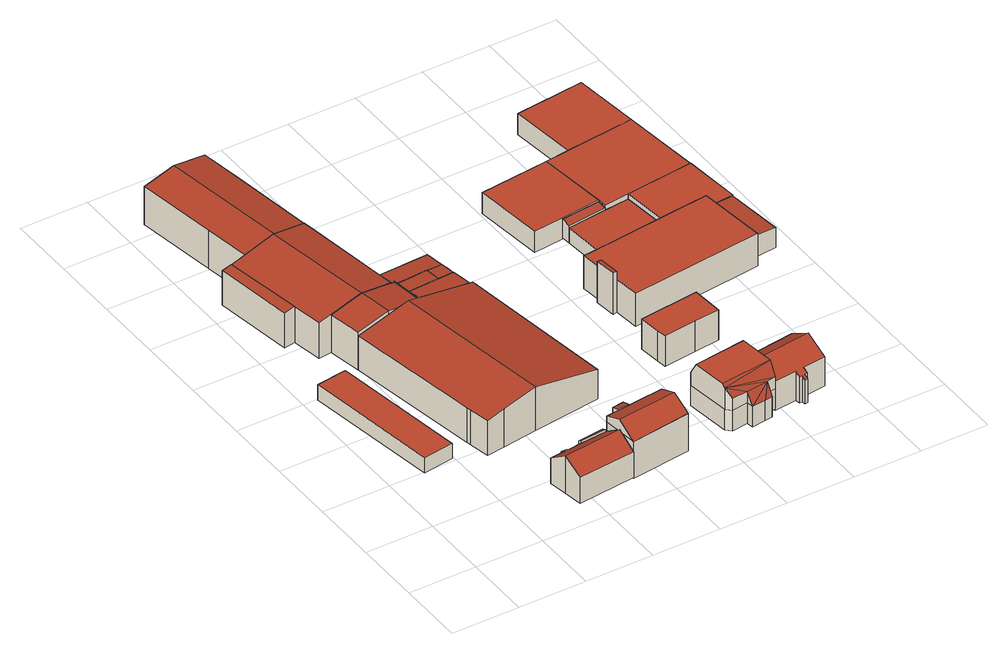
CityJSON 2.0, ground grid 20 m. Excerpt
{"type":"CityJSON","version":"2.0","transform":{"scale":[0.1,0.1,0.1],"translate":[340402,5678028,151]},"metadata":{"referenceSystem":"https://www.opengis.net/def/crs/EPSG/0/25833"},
"CityObjects":{
"building1":{"type":"Building","attributes":{"Dachtyp_tdc":"tdcPolyFlatRoof","Gemeindeschluessel":14729160,"Dachneigung":0,"QualitaetDacherkennung":63,"Geometrietyp2DReferenz":"3000","function":"31001_2000","roofType":"1000","measuredHeight":4.78},"geometry":[{"type":"MultiSurface","lod":"2","boundaries":[[[0,1,2,3]],[[1,4,5,2]],[[4,6,7,5]],[[6,0,3,7]],[[6,4,1,0]],[[3,2,5,7]]],"semantics":{"surfaces":[{"type":"WallSurface"},{"type":"RoofSurface"},{"type":"GroundSurface"}],"values":[0,0,0,0,1,2]}}]},
"building2":{"type":"Building","attributes":{"Gemeindeschluessel":14729160,"Geometrietyp2DReferenz":"3000","function":"31001_9998","roofType":"9999"},"children":["building2-1","building2-2"]},
"building2-1":{"type":"BuildingPart","attributes":{"Dachtyp_tdc":"tdcPolyFlatRoof","Dachneigung":27.94,"QualitaetDacherkennung":47,"Geometrietyp2DReferenz":"3000","roofType":"2100","measuredHeight":8.66},"parents":["building2"],"geometry":[{"type":"MultiSurface","lod":"2","boundaries":[[[8,9,10,11,12]],[[9,13,14,10]],[[13,15,16,17,14]],[[15,13,9,8]],[[11,10,14,17]],[[12,16,15,8]],[[12,11,17,16]]],"semantics":{"surfaces":[{"type":"WallSurface"},{"type":"RoofSurface"},{"type":"GroundSurface"},{"type":"ClosureSurface"}],"values":[0,0,0,1,2,0,3]}}]},
"building2-2":{"type":"BuildingPart","attributes":{"Dachtyp_tdc":"tdcGableRoof","Dachneigung":34.64,"QualitaetDacherkennung":66,"Geometrietyp2DReferenz":"3000","roofType":"3100","measuredHeight":11.89},"parents":["building2"],"geometry":[{"type":"MultiSurface","lod":"2","boundaries":[[[18,19,20,21]],[[19,22,23,20]],[[22,12,11,23]],[[16,24,25,17]],[[24,26,27,25]],[[26,28,29,27]],[[28,30,31,29]],[[30,32,33,31]],[[32,34,35,33]],[[34,36,37,35]],[[36,18,21,37]],[[32,30,28,26]],[[26,24,16,12,22,19,18,36,34,32]],[[21,20,23,11,17,25,27,29,31,33,35,37]],[[16,17,11,12]]],"semantics":{"surfaces":[{"type":"WallSurface"},{"type":"RoofSurface"},{"type":"GroundSurface"},{"type":"ClosureSurface"}],"values":[0,0,0,0,0,0,0,0,0,0,0,1,1,2,3]}}]},
"building3":{"type":"Building","attributes":{"Gemeindeschluessel":14729160,"Geometrietyp2DReferenz":"3000","function":"31001_9998","roofType":"9999"},"children":["building3-1","building3-2","building3-3"]},
"building3-1":{"type":"BuildingPart","attributes":{"Dachtyp_tdc":"tdcPolyFlatRoof","Dachneigung":17.37,"QualitaetDacherkennung":80,"Geometrietyp2DReferenz":"3000","roofType":"2100","measuredHeight":13.65},"parents":["building3"],"geometry":[{"type":"MultiSurface","lod":"2","boundaries":[[[38,39,40,41,42,43]],[[39,44,45,40]],[[44,46,47,48,49,45]],[[46,44,39,38]],[[41,40,45,49]],[[43,47,46,38]],[[42,41,49,48]],[[42,48,47,43]]],"semantics":{"surfaces":[{"type":"WallSurface"},{"type":"RoofSurface"},{"type":"GroundSurface"},{"type":"ClosureSurface"}],"values":[0,0,0,1,2,0,3,3]}}]},
"building3-2":{"type":"BuildingPart","attributes":{"Dachtyp_tdc":"tdcGableRoof","Dachneigung":34.06,"QualitaetDacherkennung":58,"Geometrietyp2DReferenz":"3000","roofType":"3100","measuredHeight":15.3},"parents":["building3"],"geometry":[{"type":"MultiSurface","lod":"2","boundaries":[[[50,51,52,53]],[[51,42,41,52]],[[48,54,55,56,49]],[[57,58,59,60,61]],[[58,50,53,59]],[[62,63,64,50]],[[65,47,43,66,64,63,67]],[[54,65,67,57]],[[57,67,63,62,58]],[[51,66,43,42]],[[50,64,66,51]],[[48,47,65,54]],[[58,62,50]],[[53,52,41,49,56,60,59]],[[49,41,42,48]],[[61,55,54,57]],[[61,60,56,55]],[[42,43,47,48]]],"semantics":{"surfaces":[{"type":"WallSurface"},{"type":"RoofSurface"},{"type":"GroundSurface"},{"type":"ClosureSurface"}],"values":[0,0,0,0,0,1,1,0,0,0,0,0,0,2,3,0,3,3]}}]},
"building3-3":{"type":"BuildingPart","attributes":{"Dachtyp_tdc":"tdcFreeFormRoof","Dachneigung":41.33,"QualitaetDacherkennung":9,"Geometrietyp2DReferenz":"3000","roofType":"5000","measuredHeight":11.77},"parents":["building3"],"geometry":[{"type":"MultiSurface","lod":"2","boundaries":[[[68,61,60,69]],[[55,70,71,56]],[[70,68,69,71]],[[72,70,55]],[[73,72,55,61]],[[73,61,68]],[[72,73,68,70]],[[69,60,56,71]],[[56,60,61,55]]],"semantics":{"surfaces":[{"type":"WallSurface"},{"type":"RoofSurface"},{"type":"GroundSurface"},{"type":"ClosureSurface"}],"values":[0,0,0,1,1,0,1,2,3]}}]},
"building4":{"type":"Building","attributes":{"Gemeindeschluessel":14729160,"Geometrietyp2DReferenz":"3000","function":"31001_2000","roofType":"9999"},"children":["building4-1","building4-2","building4-3","building4-4","building4-5","building4-6","building4-7"]},
"building4-1":{"type":"BuildingPart","attributes":{"Dachtyp_tdc":"tdcGableRoof","Dachneigung":10.32,"QualitaetDacherkennung":66,"Geometrietyp2DReferenz":"3000","roofType":"3100","measuredHeight":13.75},"parents":["building4"],"geometry":[{"type":"MultiSurface","lod":"2","boundaries":[[[74,75,76,77,78]],[[79,80,81,82,83]],[[80,84,85,81]],[[86,87,88,89,90]],[[91,92,93,94,95]],[[92,74,78,93]],[[96,87,86,84,80,79,97,98]],[[98,75,74,92,91,96]],[[78,77,99,100,101,82,81,85,90,89,102,103,94,93]],[[104,105,76,75,98]],[[100,99,105,104]],[[99,77,76,105]],[[97,106,104,98]],[[100,104,106,101]],[[83,106,97,79]],[[83,82,101,106]],[[86,90,85,84]],[[107,88,87,96]],[[102,89,88,107]],[[91,95,108,107,96]],[[95,94,103,108]],[[108,103,102,107]]],"semantics":{"surfaces":[{"type":"WallSurface"},{"type":"RoofSurface"},{"type":"GroundSurface"},{"type":"ClosureSurface"}],"values":[0,0,0,0,0,0,1,1,2,0,3,3,0,3,0,3,3,0,3,0,3,3]}}]},
"building4-2":{"type":"BuildingPart","attributes":{"Dachtyp_tdc":"tdcPolyFlatRoof","Dachneigung":3.78,"QualitaetDacherkennung":76,"Geometrietyp2DReferenz":"3000","roofType":"2100","measuredHeight":10.81},"parents":["building4"],"geometry":[{"type":"MultiSurface","lod":"2","boundaries":[[[109,110,111,112,113]],[[110,114,115,111]],[[114,116,117,118,115]],[[114,110,109,116]],[[118,112,111,115]],[[109,113,117,116]],[[113,112,118,117]]],"semantics":{"surfaces":[{"type":"WallSurface"},{"type":"RoofSurface"},{"type":"GroundSurface"},{"type":"ClosureSurface"}],"values":[0,0,0,1,2,0,3]}}]},
"building4-3":{"type":"BuildingPart","attributes":{"Dachtyp_tdc":"tdcPolyFlatRoof","Dachneigung":7.56,"QualitaetDacherkennung":88,"Geometrietyp2DReferenz":"3000","roofType":"2100","measuredHeight":11.31},"parents":["building4"],"geometry":[{"type":"MultiSurface","lod":"2","boundaries":[[[119,120,86,90,121]],[[122,123,124,85,84]],[[123,119,121,124]],[[123,122,120,119]],[[121,90,85,124]],[[84,86,120,122]],[[84,85,90,86]]],"semantics":{"surfaces":[{"type":"WallSurface"},{"type":"RoofSurface"},{"type":"GroundSurface"},{"type":"ClosureSurface"}],"values":[0,0,0,1,2,0,3]}}]},
"building4-4":{"type":"BuildingPart","attributes":{"Dachtyp_tdc":"tdcGableRoof","Dachneigung":12.42,"QualitaetDacherkennung":21,"Geometrietyp2DReferenz":"3000","roofType":"3100","measuredHeight":13.73},"parents":["building4"],"geometry":[{"type":"MultiSurface","lod":"2","boundaries":[[[125,126,127,128]],[[126,129,130,127]],[[131,132,133,134,135]],[[132,136,137,133]],[[136,138,139,137]],[[138,140,141,139]],[[140,142,143,141]],[[142,144,145,143]],[[144,125,128,145]],[[140,138,136,132,131,146]],[[146,147,148,129,126,125,144,142,140]],[[128,127,130,149,150,134,133,137,139,141,143,145]],[[151,147,146]],[[150,149,148,147,151]],[[149,130,129,148]],[[131,135,151,146]],[[150,151,135,134]]],"semantics":{"surfaces":[{"type":"WallSurface"},{"type":"RoofSurface"},{"type":"GroundSurface"},{"type":"ClosureSurface"}],"values":[0,0,0,0,0,0,0,0,0,1,1,2,0,3,3,0,3]}}]},
"building4-5":{"type":"BuildingPart","attributes":{"Dachtyp_tdc":"tdcGableRoof","Dachneigung":10.07,"QualitaetDacherkennung":78,"Geometrietyp2DReferenz":"3000","roofType":"3100","measuredHeight":13.64},"parents":["building4"],"geometry":[{"type":"MultiSurface","lod":"2","boundaries":[[[152,135,134,153]],[[154,83,82,130,129]],[[76,155,156,77]],[[155,157,158,156]],[[105,104,106,83,154,159]],[[159,147,151,135,152,157,155,76,105]],[[158,153,134,150,149,130,82,101,100,99,77,156]],[[153,158,157,152]],[[148,147,159]],[[149,150,151,147,148]],[[150,134,135,151]],[[154,129,148,159]],[[149,148,129,130]],[[101,82,83,106]],[[99,100,104,105]],[[100,101,106,104]],[[99,105,76,77]]],"semantics":{"surfaces":[{"type":"WallSurface"},{"type":"RoofSurface"},{"type":"GroundSurface"},{"type":"ClosureSurface"}],"values":[0,0,0,0,1,1,2,3,0,3,3,0,3,3,3,3,3]}}]},
"building4-6":{"type":"BuildingPart","attributes":{"Dachtyp_tdc":"tdcGableRoof","Dachneigung":10.18,"QualitaetDacherkennung":75,"Geometrietyp2DReferenz":"3000","roofType":"3100","measuredHeight":13.66},"parents":["building4"],"geometry":[{"type":"MultiSurface","lod":"2","boundaries":[[[88,160,161,89]],[[160,162,163,161]],[[162,164,165,163]],[[164,166,167,165]],[[166,168,169,167]],[[168,95,94,169]],[[164,162,160,88,107,108]],[[108,95,168,166,164]],[[94,103,102,89,161,163,165,167,169]],[[103,94,95,108]],[[88,89,102,107]],[[107,102,103,108]]],"semantics":{"surfaces":[{"type":"WallSurface"},{"type":"RoofSurface"},{"type":"GroundSurface"},{"type":"ClosureSurface"}],"values":[0,0,0,0,0,0,1,1,2,3,3,3]}}]},
"building4-7":{"type":"BuildingPart","attributes":{"Dachtyp_tdc":"tdcPolyFlatRoof","Dachneigung":54.52,"QualitaetDacherkennung":69,"Geometrietyp2DReferenz":"3000","roofType":"2100","measuredHeight":12.06},"parents":["building4"],"geometry":[{"type":"MultiSurface","lod":"2","boundaries":[[[117,170,171,118]],[[170,172,152,153,171]],[[173,113,112,158,157]],[[113,173,172,170,117]],[[118,171,153,158,112]],[[157,152,172,173]],[[157,158,153,152]],[[117,118,112,113]]],"semantics":{"surfaces":[{"type":"WallSurface"},{"type":"RoofSurface"},{"type":"GroundSurface"},{"type":"ClosureSurface"}],"values":[0,0,0,1,2,0,3,3]}}]},
"building5":{"type":"Building","attributes":{"Gemeindeschluessel":14729160,"Geometrietyp2DReferenz":"3000","function":"31001_2000","roofType":"9999"},"children":["building5-1","building5-2","building5-3"]},
"building5-1":{"type":"BuildingPart","attributes":{"Dachtyp_tdc":"tdcPolyFlatRoof","Dachneigung":6.66,"QualitaetDacherkennung":79,"Geometrietyp2DReferenz":"3000","roofType":"2100","measuredHeight":5.39},"parents":["building5"],"geometry":[{"type":"MultiSurface","lod":"2","boundaries":[[[174,175,176,177]],[[175,178,179,176]],[[180,181,182,183,184,185]],[[181,180,186,178,175,174,187]],[[177,176,179,184,183]],[[185,186,180]],[[184,179,178,186,185]],[[187,182,181]],[[174,177,183,182,187]]],"semantics":{"surfaces":[{"type":"WallSurface"},{"type":"RoofSurface"},{"type":"GroundSurface"},{"type":"ClosureSurface"}],"values":[0,0,0,1,2,0,3,0,3]}}]},
"building5-2":{"type":"BuildingPart","attributes":{"Dachtyp_tdc":"tdcPolyFlatRoof","Dachneigung":5.58,"QualitaetDacherkennung":67,"Geometrietyp2DReferenz":"3000","roofType":"2100","measuredHeight":6.47},"parents":["building5"],"geometry":[{"type":"MultiSurface","lod":"2","boundaries":[[[188,174,177,189]],[[182,190,191,183]],[[190,192,193,191]],[[192,188,189,193]],[[192,190,182,187,174,188]],[[189,177,183,191,193]],[[183,177,174,187,182]]],"semantics":{"surfaces":[{"type":"WallSurface"},{"type":"RoofSurface"},{"type":"GroundSurface"},{"type":"ClosureSurface"}],"values":[0,0,0,0,1,2,3]}}]},
"building5-3":{"type":"BuildingPart","attributes":{"Dachtyp_tdc":"tdcPolyFlatRoof","Dachneigung":5.37,"QualitaetDacherkennung":82,"Geometrietyp2DReferenz":"3000","roofType":"2100","measuredHeight":6.35},"parents":["building5"],"geometry":[{"type":"MultiSurface","lod":"2","boundaries":[[[194,195,196,179,178]],[[195,197,198,196]],[[197,199,200,198]],[[199,201,202,200]],[[201,203,204,202]],[[203,185,184,204]],[[203,201,199,197,195,194,186,185]],[[184,179,196,198,200,202,204]],[[194,178,186]],[[178,179,184,185,186]]],"semantics":{"surfaces":[{"type":"WallSurface"},{"type":"RoofSurface"},{"type":"GroundSurface"},{"type":"ClosureSurface"}],"values":[0,0,0,0,0,0,1,2,0,3]}}]},
"building6":{"type":"Building","attributes":{"Dachtyp_tdc":"tdcFreeFormRoof","Gemeindeschluessel":14729160,"Dachneigung":0.362,"QualitaetDacherkennung":60,"Geometrietyp2DReferenz":"3000","function":"31001_9998","roofType":"5000","measuredHeight":14.35},"geometry":[{"type":"MultiSurface","lod":"2","boundaries":[[[205,206,207,208]],[[206,209,210,207]],[[209,211,212,210]],[[211,213,214,212]],[[213,215,216,214]],[[215,217,218,216]],[[217,219,220,218]],[[219,221,222,220]],[[221,223,224,222]],[[223,225,226,224]],[[225,227,228,226]],[[227,229,230,228]],[[229,205,208,230]],[[231,232,233]],[[234,231,233]],[[233,235,234]],[[233,236,235]],[[236,233,237]],[[219,235,236]],[[217,235,219]],[[235,217,215]],[[238,239,240,241,242,243,244]],[[231,243,242,232]],[[206,238,244,209]],[[209,244,243,231,234,211]],[[227,241,240,229]],[[225,233,232,242,241,227]],[[229,240,239,205]],[[205,239,238,206]],[[221,236,237,223]],[[223,237,233,225]],[[219,236,221]],[[213,235,215]],[[211,234,235,213]],[[208,207,210,212,214,216,218,220,222,224,226,228,230]]],"semantics":{"surfaces":[{"type":"WallSurface"},{"type":"RoofSurface"},{"type":"GroundSurface"}],"values":[0,0,0,0,0,0,0,0,0,0,0,0,0,1,1,1,1,1,1,1,1,1,1,0,0,0,0,0,0,0,0,0,0,0,2]}}]},
"building7":{"type":"Building","attributes":{"Dachtyp_tdc":"tdcPolyFlatRoof","Gemeindeschluessel":14729160,"Dachneigung":0,"QualitaetDacherkennung":80,"Geometrietyp2DReferenz":"3000","function":"31001_2000","roofType":"1000","measuredHeight":9.47},"geometry":[{"type":"MultiSurface","lod":"2","boundaries":[[[245,246,247,248]],[[246,249,250,247]],[[249,251,252,250]],[[251,253,254,252]],[[253,255,256,254]],[[255,245,248,256]],[[255,253,251,249,246,245]],[[248,247,250,252,254,256]]],"semantics":{"surfaces":[{"type":"WallSurface"},{"type":"RoofSurface"},{"type":"GroundSurface"}],"values":[0,0,0,0,0,0,1,2]}}]},
"building8":{"type":"Building","attributes":{"Dachtyp_tdc":"tdcGableRoof","Gemeindeschluessel":14729160,"Dachneigung":30.77,"QualitaetDacherkennung":66,"Geometrietyp2DReferenz":"3000","function":"31001_9998","roofType":"3100","measuredHeight":12.9},"geometry":[{"type":"MultiSurface","lod":"2","boundaries":[[[257,258,259,260]],[[258,261,262,259]],[[261,263,264,262]],[[263,265,266,264]],[[265,267,268,266]],[[267,269,270,268]],[[269,271,272,270]],[[271,273,274,272]],[[273,275,276,274]],[[275,277,278,276]],[[277,279,280,278]],[[279,281,282,280]],[[281,283,284,282]],[[283,257,260,284]],[[279,277,275,273]],[[273,271,269,267,265,263,261,258,257,283,281,279]],[[260,259,262,264,266,268,270,272,274,276,278,280,282,284]]],"semantics":{"surfaces":[{"type":"WallSurface"},{"type":"RoofSurface"},{"type":"GroundSurface"}],"values":[0,0,0,0,0,0,0,0,0,0,0,0,0,0,1,1,2]}}]},
"building9":{"type":"Building","attributes":{"Gemeindeschluessel":14729160,"Geometrietyp2DReferenz":"3000","function":"31001_2000","roofType":"9999"},"children":["building9-1","building9-2"]},
"building9-1":{"type":"BuildingPart","attributes":{"Dachtyp_tdc":"tdcPolyFlatRoof","Dachneigung":2.93,"QualitaetDacherkennung":83,"Geometrietyp2DReferenz":"3000","roofType":"2100","measuredHeight":12.96},"parents":["building9"],"geometry":[{"type":"MultiSurface","lod":"2","boundaries":[[[285,286,287,288,289]],[[290,291,292,293,294]],[[291,285,289,292]],[[291,290,295,286,285]],[[289,288,296,293,292]],[[295,297,287,286]],[[297,296,288,287]],[[290,294,297,295]],[[294,293,296,297]]],"semantics":{"surfaces":[{"type":"WallSurface"},{"type":"RoofSurface"},{"type":"GroundSurface"},{"type":"ClosureSurface"}],"values":[0,0,0,1,2,0,3,0,3]}}]},
"building9-2":{"type":"BuildingPart","attributes":{"Dachtyp_tdc":"tdcPolyFlatRoof","Dachneigung":0,"QualitaetDacherkennung":29,"Geometrietyp2DReferenz":"3000","roofType":"1000","measuredHeight":10.32},"parents":["building9"],"geometry":[{"type":"MultiSurface","lod":"2","boundaries":[[[287,298,299,288]],[[298,300,301,299]],[[300,302,303,301]],[[302,304,305,303]],[[304,306,307,305]],[[306,308,309,307]],[[308,310,311,309]],[[310,312,313,311]],[[312,294,293,313]],[[294,312,310,308,306,304,302,300,298,287,297]],[[296,288,299,301,303,305,307,309,311,313,293]],[[288,296,297,287]],[[296,293,294,297]]],"semantics":{"surfaces":[{"type":"WallSurface"},{"type":"RoofSurface"},{"type":"GroundSurface"},{"type":"ClosureSurface"}],"values":[0,0,0,0,0,0,0,0,0,1,2,3,3]}}]},
"building10":{"type":"Building","attributes":{"Gemeindeschluessel":14729160,"Geometrietyp2DReferenz":"3000","function":"31001_2000","roofType":"9999"},"children":["building10-1","building10-2"]},
"building10-1":{"type":"BuildingPart","attributes":{"Dachtyp_tdc":"tdcPolyFlatRoof","Dachneigung":0,"QualitaetDacherkennung":37,"Geometrietyp2DReferenz":"3000","roofType":"1000","measuredHeight":4.88},"parents":["building10"],"geometry":[{"type":"MultiSurface","lod":"2","boundaries":[[[314,315,303,316]],[[315,317,301,303]],[[317,318,319,301]],[[320,314,316,321]],[[320,318,317,315,314]],[[316,303,301,319,321]],[[321,319,318,320]]],"semantics":{"surfaces":[{"type":"WallSurface"},{"type":"RoofSurface"},{"type":"GroundSurface"},{"type":"ClosureSurface"}],"values":[0,0,0,0,1,2,3]}}]},
"building10-2":{"type":"BuildingPart","attributes":{"Dachtyp_tdc":"tdcPolyFlatRoof","Dachneigung":9.81,"QualitaetDacherkennung":67,"Geometrietyp2DReferenz":"3000","roofType":"2100","measuredHeight":5.89},"parents":["building10"],"geometry":[{"type":"MultiSurface","lod":"2","boundaries":[[[322,323,320,321,324]],[[325,326,327,319,318]],[[326,322,324,327]],[[326,325,323,322]],[[324,321,319,327]],[[318,320,323,325]],[[318,319,321,320]]],"semantics":{"surfaces":[{"type":"WallSurface"},{"type":"RoofSurface"},{"type":"GroundSurface"},{"type":"ClosureSurface"}],"values":[0,0,0,1,2,0,3]}}]},
"building11":{"type":"Building","attributes":{"Gemeindeschluessel":14729160,"Geometrietyp2DReferenz":"3000","function":"31001_2000","roofType":"9999"},"children":["building11-1","building11-2","building11-3","building11-4","building11-5"]},
"building11-1":{"type":"BuildingPart","attributes":{"Dachtyp_tdc":"tdcPolyFlatRoof","Dachneigung":4.02,"QualitaetDacherkennung":79,"Geometrietyp2DReferenz":"3000","roofType":"2100","measuredHeight":6.96},"parents":["building11"],"geometry":[{"type":"MultiSurface","lod":"2","boundaries":[[[328,329,330,331]],[[329,332,333,330]],[[332,334,335,336,333]],[[332,329,328,337,334]],[[336,331,330,333]],[[337,335,334]],[[328,331,336,335,337]]],"semantics":{"surfaces":[{"type":"WallSurface"},{"type":"RoofSurface"},{"type":"GroundSurface"},{"type":"ClosureSurface"}],"values":[0,0,0,1,2,0,3]}}]},
"building11-2":{"type":"BuildingPart","attributes":{"Dachtyp_tdc":"tdcPolyFlatRoof","Dachneigung":0,"QualitaetDacherkennung":45,"Geometrietyp2DReferenz":"3000","roofType":"1000","measuredHeight":6.66},"parents":["building11"],"geometry":[{"type":"MultiSurface","lod":"2","boundaries":[[[338,339,340,341]],[[342,343,344,345]],[[343,338,341,344]],[[343,342,339,338]],[[340,345,344,341]],[[345,340,339,342]]],"semantics":{"surfaces":[{"type":"WallSurface"},{"type":"RoofSurface"},{"type":"GroundSurface"},{"type":"ClosureSurface"}],"values":[0,0,0,1,2,3]}}]},
"building11-3":{"type":"BuildingPart","attributes":{"Dachtyp_tdc":"tdcPolyFlatRoof","Dachneigung":0,"QualitaetDacherkennung":49,"Geometrietyp2DReferenz":"3000","roofType":"1000","measuredHeight":6.64},"parents":["building11"],"geometry":[{"type":"MultiSurface","lod":"2","boundaries":[[[346,347,348,349]],[[350,351,352,353]],[[351,354,355,352]],[[354,346,349,355]],[[354,351,350,347,346]],[[349,348,353,352,355]],[[353,348,347,350]]],"semantics":{"surfaces":[{"type":"WallSurface"},{"type":"RoofSurface"},{"type":"GroundSurface"},{"type":"ClosureSurface"}],"values":[0,0,0,0,1,2,3]}}]},
"building11-4":{"type":"BuildingPart","attributes":{"Dachtyp_tdc":"tdcPolyFlatRoof","Dachneigung":0,"QualitaetDacherkennung":46,"Geometrietyp2DReferenz":"3000","roofType":"1000","measuredHeight":6.68},"parents":["building11"],"geometry":[{"type":"MultiSurface","lod":"2","boundaries":[[[356,357,328,331,358,359]],[[335,360,361,336]],[[360,362,363,364,361]],[[362,360,335,337,357,356]],[[358,331,336,361,364]],[[337,328,357]],[[336,331,328,337,335]],[[359,363,362,356]],[[359,358,364,363]]],"semantics":{"surfaces":[{"type":"WallSurface"},{"type":"RoofSurface"},{"type":"GroundSurface"},{"type":"ClosureSurface"}],"values":[0,0,0,1,2,0,3,0,3]}}]},
"building11-5":{"type":"BuildingPart","attributes":{"Dachtyp_tdc":"tdcPolyFlatRoof","Dachneigung":0,"QualitaetDacherkennung":45,"Geometrietyp2DReferenz":"3000","roofType":"1000","measuredHeight":6.67},"parents":["building11"],"geometry":[{"type":"MultiSurface","lod":"2","boundaries":[[[359,358,340,339]],[[363,365,366,364]],[[365,350,353,366]],[[342,345,348,347]],[[342,347,350,365,363,359,339]],[[340,358,364,366,353,348,345]],[[364,358,359,363]],[[347,348,353,350]],[[339,340,345,342]]],"semantics":{"surfaces":[{"type":"WallSurface"},{"type":"RoofSurface"},{"type":"GroundSurface"},{"type":"ClosureSurface"}],"values":[0,0,0,0,1,2,3,3,3]}}]}
},
"vertices":[
[156,352,107],[66,338,107],[66,338,59],[156,352,59],[5,739,107],[5,739,59],[95,752,107],[95,752,59],
[398,128,157],[397,140,151],[397,140,71],[398,128,71],[398,128,151],[474,148,151],[474,148,71],[476,136,157],[476,136,151],[476,136,71],
[343,135,142],[359,136,142],[359,136,71],[343,135,71],[360,123,151],[360,123,71],[476,132,154],[476,132,71],[482,81,189],[482,81,71],[488,26,151],[488,26,71],[317,8,152],[317,8,71],[309,62,189],[309,62,71],[300,117,152],[300,117,71],[345,122,152],[345,122,71],
[514,137,204],[512,159,197],[512,159,67],[514,137,67],[514,137,183],[514,137,201],[546,163,197],[546,163,67],[548,140,204],[548,140,201],[548,140,183],[548,140,67],
[488,26,183],[476,132,183],[476,132,67],[488,26,67],[581,144,183],[581,144,174],[581,144,67],[653,152,183],[666,49,183],[666,49,67],[653,152,67],[653,152,174],[666,49,184],[659,102,220],[482,81,220],[581,144,201],[476,132,201],[653,152,201],
[650,177,174],[650,177,67],[578,169,174],[578,169,67],[587,157,185],[652,165,185],
[359,1014,137],[367,961,138],[367,961,137],[367,961,18],[359,1014,18],[170,932,137],[130,927,130],[130,927,18],[170,932,18],[170,932,136],[115,1016,130],[115,1016,18],[76,1251,129],[121,1257,138],[121,1257,137],[121,1257,18],[76,1251,18],[318,1288,137],[321,1271,137],[321,1271,18],[318,1288,18],[318,1288,136],[216,1272,155],[170,933,137],[268,947,155],[271,947,18],[268,947,18],[170,933,18],[216,1272,18],[218,1272,18],[268,947,153],[271,947,154],[170,933,136],[216,1272,154],[218,1272,154],
[387,963,126],[484,977,119],[484,977,18],[387,963,18],[387,963,123],[490,933,119],[490,933,18],[393,919,126],[393,919,123],[393,919,18],
[46,1246,126],[76,1251,130],[46,1246,18],[115,1016,131],[82,1011,126],[82,1011,18],
[256,422,126],[254,433,126],[254,433,18],[256,422,18],[187,834,125],[187,834,18],[391,862,146],[550,884,111],[550,884,18],[391,862,18],[391,862,135],[562,886,108],[562,886,18],[627,408,110],[627,408,18],[425,381,155],[425,381,18],[322,367,137],[322,367,18],[267,359,127],[267,359,18],[352,857,155],[317,852,149],[287,848,143],[287,848,18],[352,857,18],[352,857,142],
[387,887,135],[387,887,18],[187,834,136],[367,960,137],[367,960,18],[377,962,135],[377,962,18],[287,848,154],
[100,1392,137],[100,1392,18],[63,1633,137],[63,1633,18],[161,1648,154],[161,1648,18],[263,1663,136],[263,1663,18],[282,1536,136],[282,1536,18],
[398,889,123],[398,889,18],[387,887,138],[377,962,138],
[533,985,112],[537,961,112],[537,961,64],[533,985,64],[540,941,112],[540,941,64],[490,933,118],[484,977,118],[484,977,117],[484,977,64],[490,933,64],[490,933,117],[518,937,115],[525,983,113],
[525,1038,112],[525,1038,64],[367,960,129],[367,960,64],[359,1014,129],[359,1014,64],
[540,941,113],[550,884,113],[550,884,64],[391,862,128],[391,862,64],[387,887,128],[387,887,64],[398,889,127],[398,889,64],[393,919,127],[393,919,64],
[847,200,126],[932,210,126],[932,210,62],[847,200,62],[932,208,126],[932,208,62],[947,81,126],[947,81,62],[920,77,126],[920,77,62],[922,58,126],[922,58,62],[900,55,126],[900,55,62],[859,50,126],[859,50,62],[856,70,126],[856,70,62],[808,64,126],[808,64,62],[793,78,126],[793,78,62],[776,209,126],[776,209,62],[845,217,126],[845,217,62],[945,102,205],[792,84,205],[793,78,194],[947,81,163],[920,77,163],[856,70,163],[808,64,163],[932,210,197],[847,200,198],[845,217,166],[776,209,167],[779,187,205],[932,206,205],[932,208,201],
[812,383,155],[809,411,155],[809,411,60],[812,383,60],[802,475,155],[802,475,60],[977,495,155],[977,495,60],[984,402,155],[984,402,60],[910,394,155],[910,394,60],
[1040,77,140],[1032,76,140],[1032,76,58],[1040,77,58],[1033,64,133],[1033,64,58],[1024,63,133],[1024,63,58],[1023,75,140],[1023,75,58],[1015,74,140],[1015,74,58],[1013,89,149],[1013,89,58],[947,81,149],[947,81,58],[940,144,187],[940,144,58],[932,208,147],[932,208,58],[1091,228,147],[1091,228,58],[1099,164,187],[1099,164,58],[1107,100,149],[1107,100,58],[1038,92,149],[1038,92,58],
[849,754,139],[860,755,138],[860,755,112],[860,755,9],[849,754,9],[868,694,138],[856,692,139],[856,692,9],[868,694,9],[868,694,112],[861,755,138],[861,755,9],[861,755,112],
[853,822,112],[853,822,9],[937,831,112],[937,831,9],[1131,853,112],[1131,853,9],[1246,866,112],[1246,866,9],[1265,698,112],[1265,698,9],[1269,663,112],[1269,663,9],[877,619,112],[877,619,9],[869,694,112],[869,694,9],
[1113,1021,57],[1131,853,57],[1113,1021,9],[937,831,57],[924,1000,57],[924,1000,9],[1040,1013,57],[1040,1013,9],
[1037,1040,68],[1040,1013,63],[1037,1040,9],[924,1000,63],[921,1027,68],[921,1027,9],
[1332,875,69],[1351,707,69],[1351,707,6],[1332,875,6],[1265,698,75],[1265,698,6],[1246,866,75],[1246,866,73],[1246,866,6],[1285,870,73],
[1266,1475,72],[1288,1278,72],[1288,1278,6],[1266,1475,6],[1083,1255,72],[1061,1452,72],[1061,1452,6],[1083,1255,6],
[809,1225,72],[1014,1247,72],[1014,1247,6],[809,1225,6],[1037,1040,72],[921,1027,72],[921,1027,6],[1037,1040,6],[832,1018,72],[832,1018,6],
[1314,1043,73],[1332,875,73],[1314,1043,6],[1314,1043,72],[1131,853,73],[1131,853,6],[1113,1021,73],[1113,1021,72],[1113,1021,6],
[1040,1013,72],[1040,1013,6]
]}
